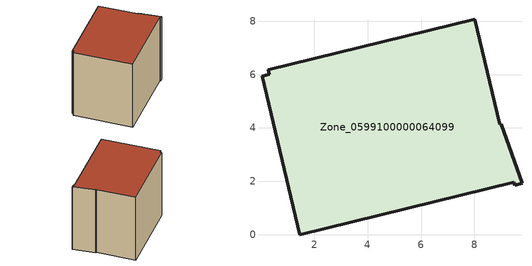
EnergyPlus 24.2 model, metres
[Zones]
Zone_0599100000064099
 floor ground (C_G): 8.96,4.13 9.01,4.14 9.78,1.93 9.5,1.85 9.47,1.96 1.46,0 0.04,5.93 0.32,6 0.28,6.18 8.01,8.07 z0
 wall outside (C_F): 8.01,8.07 0.28,6.18 0.32,6 0.04,5.93 1.46,0 9.47,1.96 9.5,1.85 9.78,1.93 9.01,4.14 8.96,4.13 8.01,8.07 z0:7.4
 roof outside (C_R): 8.96,4.13 8.01,8.07 0.28,6.18 0.32,6 0.04,5.93 1.46,0 9.47,1.96 9.5,1.85 9.78,1.93 9.01,4.14 z7.4
[BUILDING]
Pand.0599100000064099: North Axis=0; Terrain=City; Loads Convergence Tolerance Value=0.04; Temperature Convergence Tolerance Value=0.4; Solar Distribution=FullExterior; Maximum Number of Warmup Days=25; Minimum Number of Warmup Days=1
[Site:Location]
Rotterdam.The.Hague.AP_ZH_NLD Design_Conditions: Latitude=51.96; Longitude=4.45; Time Zone=1; Elevation=-4.5
[SITE:GROUNDTEMPERATURE:BUILDINGSURFACE]
18, 18, 18, 18, 18, 18, 18, 18, 18, 18, 18, 18
[MATERIAL] Thermal Absorptance=0.9; Solar Absorptance=0.7; Visible Absorptance=0.7
Name | Roughness | Thickness | Conductivity | Density | Specific Heat
G.TI.1965-1974 | MediumSmooth | 0.15 | 0.882353 | 540 | 1210
F.TI.1965-1974 | Rough | 0.3 | 0.697674 | 1920 | 840
R.TI.1965-1974 | MediumRough | 0.2 | 0.232558 | 1500 | 1000
[CONSTRUCTION]
C_G: G.TI.1965-1974
C_F: F.TI.1965-1974
C_R: R.TI.1965-1974
[ZONE]
Zone_0599100000064099: Type=1; Multiplier=1; Ceiling Height=Autocalculate; Volume=Autocalculate; Floor Area=autocalculate; Part of Total Floor Area=Yes
[ZONEINFILTRATION:DESIGNFLOWRATE]
Infil_Zone_0599100000064099: Zone or ZoneList or Space or SpaceList=Zone_0599100000064099; Schedule=AlwaysOn; Design Flow Rate Calculation Method=Flow/Area; Flow Rate per Floor Area=0.003; Constant Term Coefficient=1; Temperature Term Coefficient=0; Velocity Term Coefficient=0; Velocity Squared Term Coefficient=0
[HVACTEMPLATE:ZONE:IDEALLOADSAIRSYSTEM]
Zone_0599100000064099: Maximum Heating Supply Air Temperature=50; Minimum Cooling Supply Air Temperature=13; Maximum Heating Supply Air Humidity Ratio=0.0156; Minimum Cooling Supply Air Humidity Ratio=0.0077; Heating Limit=NoLimit; Cooling Limit=NoLimit; Dehumidification Control Type=ConstantSensibleHeatRatio; Cooling Sensible Heat Ratio=0.7; Dehumidification Setpoint=60; Humidification Control Type=None; Humidification Setpoint=30; Outdoor Air Method=None; Outdoor Air Flow Rate per Person=0.00944; Outdoor Air Flow Rate per Zone Floor Area=0; Outdoor Air Flow Rate per Zone=0; Demand Controlled Ventilation Type=None; Outdoor Air Economizer Type=NoEconomizer; Heat Recovery Type=None; Sensible Heat Recovery Effectiveness=0.7; Latent Heat Recovery Effectiveness=0.65
[ZONECONTROL:THERMOSTAT]
ThermostatControl_Zone_0599100000064099: Zone or ZoneList=Zone_0599100000064099; Control Type Schedule=DualSetpointControlType; Control 1=Thermostat_Zone_0599100000064099; Temperature Difference Between Cutout And Setpoint=0
[THERMOSTATSETPOINT:DUALSETPOINT]
Thermostat_Zone_0599100000064099: Heating Setpoint Temperature Schedule=HeatingSetpoint_Zone_0599100000064099; Cooling Setpoint Temperature Schedule=CoolingSetpoint_Zone_0599100000064099
[SCHEDULE:COMPACT]
HeatingSetpoint_Zone_0599100000064099: Through: 12/31, For: AllDays, Until: 24:00, 21
CoolingSetpoint_Zone_0599100000064099: Through: 12/31, For: AllDays, Until: 24:00, 24
DualSetpointControlType: Through: 12/31, For: AllDays, Until: 24:00, 4
AlwaysOn: Through: 12/31, For: AllDays, Until: 24:00, 1
